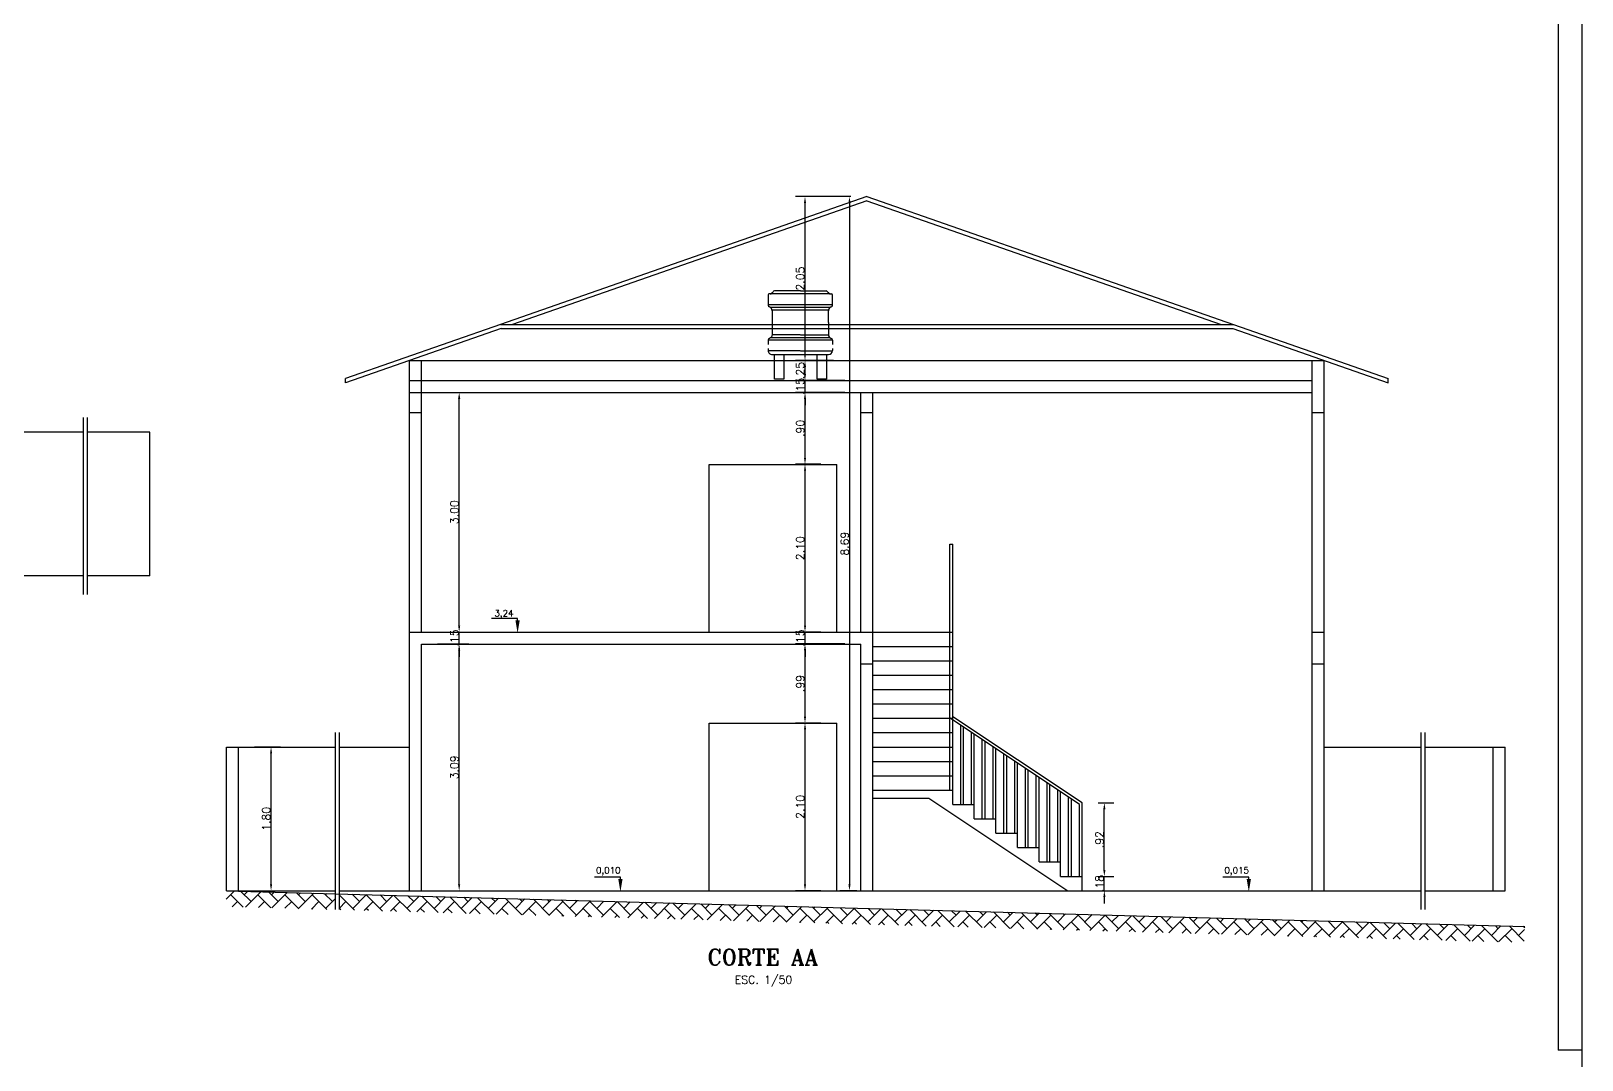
# Model space of a CAD drawing. Extents: x 3.3 to 78.4, y -0.4 to 40.7.
# Drawn here: x 59.02 to 78.44, y 14.42 to 27.31 of the extents above; entities that cross this region are included whole.
import ezdxf
from ezdxf.enums import TextEntityAlignment as Align

# ---------------------------------------------------------------- set-up
doc = ezdxf.new("R2010")
doc.units = 0
doc.header["$MEASUREMENT"] = 0
doc.layers.get('DEFPOINTS').update_dxf_attribs({"linetype": 'CONTINUOUS'})
for name, color, linetype in [('1', 1, 'CONTINUOUS'), ('2', 2, 'CONTINUOUS'), ('3', 3, 'CONTINUOUS'), ('ALVENARIA', 7, 'CONTINUOUS'), ('COTAS', 1, 'CONTINUOUS'), ('TXT', 2, 'CONTINUOUS')]:
    doc.layers.add(name, color=color, linetype=linetype)
doc.styles.add('ROMANS', font='romans', dxfattribs={"height": 0.1})
doc.styles.add('T20', font='romans.shx', dxfattribs={"height": 0.1})
doc.dimstyles.get("Standard").update_dxf_attribs({"dimscale": 0, "dimtxt": 0.12, "dimasz": 0.1, "dimexe": 0.1, "dimexo": 0.15, "dimgap": 0.15, "dimtad": 1, "dimzin": 5, "dimdsep": 46, "dimtxsty": 'Standard', "dimcen": 0.1, "dimclrd": 1, "dimclre": 1, "dimclrt": 3, "dimadec": 0, "dimazin": 0, "dimtfac": 1, "dimtmove": 2, "dimatfit": 3, "dimfxl": 1, "dimtolj": 1, "dimtzin": 0, "dimarcsym": 0})
pattern_1 = [(45, (-34.70327, -216.0039), (1e-17, 0.16970563), [0.36, -0.12]), (135, (-34.61841, -215.91905), (1e-17, 0.16970563), [0.36, -0.12])]

# ---------------------------------------------------------------- blocks, each defined once
blk = doc.blocks.new('*D125')
at = {"layer": 'COTAS', "color": 1, "lineweight": -2, "transparency": 16777216}
for p, q in [((61.817, 18.344), (62.145, 18.344)), ((62.025, 16.624), (62.025, 18.264)), ((61.817, 16.544), (62.145, 16.544))]:
    blk.add_line(p, q, dxfattribs=at)
at = {"layer": 'COTAS', "color": 1, "transparency": 16777216}
for points in [[(62.012, 18.264), (62.038, 18.264), (62.025, 18.344)], [(62.012, 16.624), (62.038, 16.624), (62.025, 16.544)]]:
    blk.add_solid(points, dxfattribs=at)
at = {"layer": 'DEFPOINTS', "color": 0, "transparency": 16777216}
for p in [(61.617, 18.344), (62.025, 18.344), (61.617, 16.544)]:
    blk.add_point(p, dxfattribs=at)
at = {"layer": 'COTAS', "color": 3, "transparency": 16777216, "insert": (61.965, 17.444), "char_height": 0.1, "attachment_point": 5, "rotation": 90, "style": 'ROMANS'}
blk.add_mtext('\\A1;1.80', dxfattribs=at)
blk = doc.blocks.new('*D126')
at = {"layer": 'COTAS', "color": 1, "lineweight": -2, "transparency": 16777216}
for p, q in [((68.909, 18.644), (68.589, 18.644)), ((68.709, 16.624), (68.709, 18.564)), ((68.909, 16.544), (68.589, 16.544))]:
    blk.add_line(p, q, dxfattribs=at)
at = {"layer": 'COTAS', "color": 1, "transparency": 16777216}
for points in [[(68.696, 18.564), (68.722, 18.564), (68.709, 18.644)], [(68.696, 16.624), (68.722, 16.624), (68.709, 16.544)]]:
    blk.add_solid(points, dxfattribs=at)
at = {"layer": 'DEFPOINTS', "color": 0, "transparency": 16777216}
for p in [(68.709, 18.644), (69.109, 18.644), (69.109, 16.544)]:
    blk.add_point(p, dxfattribs=at)
at = {"layer": 'COTAS', "color": 3, "transparency": 16777216, "insert": (68.649, 17.594), "char_height": 0.1, "attachment_point": 5, "rotation": 90, "style": 'ROMANS'}
blk.add_mtext('\\A1;2.10', dxfattribs=at)
blk = doc.blocks.new('*D127')
at = {"layer": 'COTAS', "color": 1, "lineweight": -2, "transparency": 16777216}
for p, q in [((69.209, 19.634), (68.589, 19.634)), ((68.709, 18.724), (68.709, 19.554)), ((68.909, 18.644), (68.589, 18.644))]:
    blk.add_line(p, q, dxfattribs=at)
at = {"layer": 'COTAS', "color": 1, "transparency": 16777216}
for points in [[(68.696, 19.554), (68.722, 19.554), (68.709, 19.634)], [(68.696, 18.724), (68.722, 18.724), (68.709, 18.644)]]:
    blk.add_solid(points, dxfattribs=at)
at = {"layer": 'DEFPOINTS', "color": 0, "transparency": 16777216}
for p in [(68.709, 19.634), (69.409, 19.634), (69.109, 18.644)]:
    blk.add_point(p, dxfattribs=at)
at = {"layer": 'COTAS', "color": 3, "transparency": 16777216, "insert": (68.649, 19.139), "char_height": 0.1, "attachment_point": 5, "rotation": 90, "style": 'ROMANS'}
blk.add_mtext('\\A1;.99', dxfattribs=at)
blk = doc.blocks.new('*D128')
at = {"layer": 'COTAS', "color": 1, "lineweight": -2, "transparency": 16777216}
for p, q in [((68.709, 19.864), (68.709, 19.944)), ((68.909, 19.784), (68.589, 19.784)), ((69.209, 19.634), (68.589, 19.634)), ((68.709, 19.634), (68.709, 19.784)), ((68.709, 19.554), (68.709, 19.474))]:
    blk.add_line(p, q, dxfattribs=at)
at = {"layer": 'COTAS', "color": 1, "transparency": 16777216}
for points in [[(68.696, 19.864), (68.722, 19.864), (68.709, 19.784)], [(68.696, 19.554), (68.722, 19.554), (68.709, 19.634)]]:
    blk.add_solid(points, dxfattribs=at)
at = {"layer": 'DEFPOINTS', "color": 0, "transparency": 16777216}
for p in [(68.709, 19.784), (69.109, 19.784), (69.409, 19.634)]:
    blk.add_point(p, dxfattribs=at)
at = {"layer": 'COTAS', "color": 3, "transparency": 16777216, "insert": (68.649, 19.709), "char_height": 0.1, "attachment_point": 5, "rotation": 90, "style": 'ROMANS'}
blk.add_mtext('\\A1;.15', dxfattribs=at)
blk = doc.blocks.new('*D129')
at = {"layer": 'COTAS', "color": 1, "lineweight": -2, "transparency": 16777216}
for p, q in [((68.909, 21.884), (68.589, 21.884)), ((68.709, 19.864), (68.709, 21.804)), ((68.909, 19.784), (68.589, 19.784))]:
    blk.add_line(p, q, dxfattribs=at)
at = {"layer": 'COTAS', "color": 1, "transparency": 16777216}
for points in [[(68.696, 21.804), (68.722, 21.804), (68.709, 21.884)], [(68.696, 19.864), (68.722, 19.864), (68.709, 19.784)]]:
    blk.add_solid(points, dxfattribs=at)
at = {"layer": 'DEFPOINTS', "color": 0, "transparency": 16777216}
for p in [(68.709, 21.884), (69.109, 21.884), (69.109, 19.784)]:
    blk.add_point(p, dxfattribs=at)
at = {"layer": 'COTAS', "color": 3, "transparency": 16777216, "insert": (68.649, 20.834), "char_height": 0.1, "attachment_point": 5, "rotation": 90, "style": 'ROMANS'}
blk.add_mtext('\\A1;2.10', dxfattribs=at)
blk = doc.blocks.new('*D130')
at = {"layer": 'COTAS', "color": 1, "lineweight": -2, "transparency": 16777216}
for p, q in [((69.209, 22.784), (68.589, 22.784)), ((68.709, 21.964), (68.709, 22.704)), ((68.909, 21.884), (68.589, 21.884))]:
    blk.add_line(p, q, dxfattribs=at)
at = {"layer": 'COTAS', "color": 1, "transparency": 16777216}
for points in [[(68.696, 22.704), (68.722, 22.704), (68.709, 22.784)], [(68.696, 21.964), (68.722, 21.964), (68.709, 21.884)]]:
    blk.add_solid(points, dxfattribs=at)
at = {"layer": 'DEFPOINTS', "color": 0, "transparency": 16777216}
for p in [(68.709, 22.784), (69.409, 22.784), (69.109, 21.884)]:
    blk.add_point(p, dxfattribs=at)
at = {"layer": 'COTAS', "color": 3, "transparency": 16777216, "insert": (68.649, 22.334), "char_height": 0.1, "attachment_point": 5, "rotation": 90, "style": 'ROMANS'}
blk.add_mtext('\\A1;.90', dxfattribs=at)
blk = doc.blocks.new('*D131')
at = {"layer": 'COTAS', "color": 1, "lineweight": -2, "transparency": 16777216}
for p, q in [((69.209, 22.934), (68.589, 22.934)), ((68.709, 23.014), (68.709, 23.094)), ((68.709, 22.784), (68.709, 22.934)), ((69.209, 22.784), (68.589, 22.784)), ((68.709, 22.704), (68.709, 22.624))]:
    blk.add_line(p, q, dxfattribs=at)
at = {"layer": 'COTAS', "color": 1, "transparency": 16777216}
for points in [[(68.696, 23.014), (68.722, 23.014), (68.709, 22.934)], [(68.696, 22.704), (68.722, 22.704), (68.709, 22.784)]]:
    blk.add_solid(points, dxfattribs=at)
at = {"layer": 'DEFPOINTS', "color": 0, "transparency": 16777216}
for p in [(68.709, 22.934), (69.409, 22.934), (69.409, 22.784)]:
    blk.add_point(p, dxfattribs=at)
at = {"layer": 'COTAS', "color": 3, "transparency": 16777216, "insert": (68.649, 22.859), "char_height": 0.1, "attachment_point": 5, "rotation": 90, "style": 'ROMANS'}
blk.add_mtext('\\A1;.15', dxfattribs=at)
blk = doc.blocks.new('*D132')
at = {"layer": 'COTAS', "color": 1, "lineweight": -2, "transparency": 16777216}
for p, q in [((69.281, 25.237), (69.146, 25.237)), ((69.266, 25.157), (69.266, 16.624)), ((69.359, 16.544), (69.146, 16.544))]:
    blk.add_line(p, q, dxfattribs=at)
at = {"layer": 'COTAS', "color": 1, "transparency": 16777216}
for points in [[(69.252, 25.157), (69.279, 25.157), (69.266, 25.237)], [(69.252, 16.624), (69.279, 16.624), (69.266, 16.544)]]:
    blk.add_solid(points, dxfattribs=at)
at = {"layer": 'DEFPOINTS', "color": 0, "transparency": 16777216}
for p in [(69.481, 25.237), (69.266, 16.544), (69.559, 16.544)]:
    blk.add_point(p, dxfattribs=at)
at = {"layer": 'COTAS', "color": 3, "transparency": 16777216, "insert": (69.206, 20.89), "char_height": 0.1, "attachment_point": 5, "rotation": 90, "style": 'ROMANS'}
blk.add_mtext('\\A1;8.69', dxfattribs=at)
blk = doc.blocks.new('*D133')
at = {"layer": 'COTAS', "color": 1, "lineweight": -2, "transparency": 16777216}
for p, q in [((72.379, 16.724), (72.576, 16.724)), ((72.456, 16.804), (72.456, 16.884)), ((72.456, 16.544), (72.456, 16.724)), ((72.379, 16.544), (72.576, 16.544)), ((72.456, 16.464), (72.456, 16.384))]:
    blk.add_line(p, q, dxfattribs=at)
at = {"layer": 'COTAS', "color": 1, "transparency": 16777216}
for points in [[(72.443, 16.804), (72.47, 16.804), (72.456, 16.724)], [(72.443, 16.464), (72.47, 16.464), (72.456, 16.544)]]:
    blk.add_solid(points, dxfattribs=at)
at = {"layer": 'DEFPOINTS', "color": 0, "transparency": 16777216}
for p in [(72.179, 16.724), (72.456, 16.724), (72.179, 16.544)]:
    blk.add_point(p, dxfattribs=at)
at = {"layer": 'COTAS', "color": 3, "transparency": 16777216, "insert": (72.396, 16.634), "char_height": 0.1, "attachment_point": 5, "rotation": 90, "style": 'ROMANS'}
blk.add_mtext('\\A1;.18', dxfattribs=at)
blk = doc.blocks.new('*D134')
at = {"layer": 'COTAS', "color": 1, "lineweight": -2, "transparency": 16777216}
for p, q in [((72.379, 17.644), (72.576, 17.644)), ((72.456, 16.804), (72.456, 17.564)), ((72.379, 16.724), (72.576, 16.724))]:
    blk.add_line(p, q, dxfattribs=at)
at = {"layer": 'COTAS', "color": 1, "transparency": 16777216}
for points in [[(72.443, 17.564), (72.47, 17.564), (72.456, 17.644)], [(72.443, 16.804), (72.47, 16.804), (72.456, 16.724)]]:
    blk.add_solid(points, dxfattribs=at)
at = {"layer": 'DEFPOINTS', "color": 0, "transparency": 16777216}
for p in [(72.179, 17.644), (72.456, 17.644), (72.179, 16.724)]:
    blk.add_point(p, dxfattribs=at)
at = {"layer": 'COTAS', "color": 3, "transparency": 16777216, "insert": (72.396, 17.184), "char_height": 0.1, "attachment_point": 5, "rotation": 90, "style": 'ROMANS'}
blk.add_mtext('\\A1;.92', dxfattribs=at)
blk = doc.blocks.new('*D136')
at = {"layer": 'COTAS', "color": 1, "lineweight": -2, "transparency": 16777216}
for p, q in [((64.109, 19.634), (64.5, 19.634)), ((64.38, 16.624), (64.38, 19.554)), ((64.109, 16.544), (64.5, 16.544))]:
    blk.add_line(p, q, dxfattribs=at)
at = {"layer": 'COTAS', "color": 1, "transparency": 16777216}
for points in [[(64.366, 19.554), (64.393, 19.554), (64.38, 19.634)], [(64.366, 16.624), (64.393, 16.624), (64.38, 16.544)]]:
    blk.add_solid(points, dxfattribs=at)
at = {"layer": 'DEFPOINTS', "color": 0, "transparency": 16777216}
for p in [(63.909, 19.634), (64.38, 19.634), (63.909, 16.544)]:
    blk.add_point(p, dxfattribs=at)
at = {"layer": 'COTAS', "color": 3, "transparency": 16777216, "insert": (64.32, 18.089), "char_height": 0.1, "attachment_point": 5, "rotation": 90, "style": 'ROMANS'}
blk.add_mtext('\\A1;3.09', dxfattribs=at)
blk = doc.blocks.new('*D137')
at = {"layer": 'COTAS', "color": 1, "lineweight": -2, "transparency": 16777216}
for p, q in [((64.38, 19.864), (64.38, 19.944)), ((64.109, 19.784), (64.5, 19.784)), ((64.109, 19.634), (64.5, 19.634)), ((64.38, 19.634), (64.38, 19.784)), ((64.38, 19.554), (64.38, 19.474))]:
    blk.add_line(p, q, dxfattribs=at)
at = {"layer": 'COTAS', "color": 1, "transparency": 16777216}
for points in [[(64.366, 19.864), (64.393, 19.864), (64.38, 19.784)], [(64.366, 19.554), (64.393, 19.554), (64.38, 19.634)]]:
    blk.add_solid(points, dxfattribs=at)
at = {"layer": 'DEFPOINTS', "color": 0, "transparency": 16777216}
for p in [(63.909, 19.784), (63.909, 19.634), (64.38, 19.784)]:
    blk.add_point(p, dxfattribs=at)
at = {"layer": 'COTAS', "color": 3, "transparency": 16777216, "insert": (64.32, 19.709), "char_height": 0.1, "attachment_point": 5, "rotation": 90, "style": 'ROMANS'}
blk.add_mtext('\\A1;.15', dxfattribs=at)
blk = doc.blocks.new('*D138')
at = {"layer": 'COTAS', "color": 1, "lineweight": -2, "transparency": 16777216}
for p, q in [((64.109, 22.784), (64.5, 22.784)), ((64.38, 19.864), (64.38, 22.704)), ((64.109, 19.784), (64.5, 19.784))]:
    blk.add_line(p, q, dxfattribs=at)
at = {"layer": 'COTAS', "color": 1, "transparency": 16777216}
for points in [[(64.366, 22.704), (64.393, 22.704), (64.38, 22.784)], [(64.366, 19.864), (64.393, 19.864), (64.38, 19.784)]]:
    blk.add_solid(points, dxfattribs=at)
at = {"layer": 'DEFPOINTS', "color": 0, "transparency": 16777216}
for p in [(63.909, 22.784), (64.38, 22.784), (63.909, 19.784)]:
    blk.add_point(p, dxfattribs=at)
at = {"layer": 'COTAS', "color": 3, "transparency": 16777216, "insert": (64.32, 21.284), "char_height": 0.1, "attachment_point": 5, "rotation": 90, "style": 'ROMANS'}
blk.add_mtext('\\A1;3.00', dxfattribs=at)
blk = doc.blocks.new('*D140')
at = {"layer": 'COTAS', "color": 1, "lineweight": -2, "transparency": 16777216}
for p, q in [((69.066, 23.184), (68.589, 23.184)), ((69.066, 22.934), (68.589, 22.934)), ((68.709, 23.014), (68.709, 23.104))]:
    blk.add_line(p, q, dxfattribs=at)
at = {"layer": 'COTAS', "color": 1, "transparency": 16777216}
for points in [[(68.696, 23.104), (68.722, 23.104), (68.709, 23.184)], [(68.696, 23.014), (68.722, 23.014), (68.709, 22.934)]]:
    blk.add_solid(points, dxfattribs=at)
at = {"layer": 'DEFPOINTS', "color": 0, "transparency": 16777216}
for p in [(68.709, 23.184), (69.266, 23.184), (69.266, 22.934)]:
    blk.add_point(p, dxfattribs=at)
at = {"layer": 'COTAS', "color": 3, "transparency": 16777216, "insert": (68.649, 23.059), "char_height": 0.1, "attachment_point": 5, "rotation": 90, "style": 'ROMANS'}
blk.add_mtext('\\A1;.25', dxfattribs=at)
blk = doc.blocks.new('*D141')
at = {"layer": 'COTAS', "color": 1, "lineweight": -2, "transparency": 16777216}
for p, q in [((69.284, 25.237), (68.589, 25.237)), ((68.709, 23.264), (68.709, 25.157)), ((69.066, 23.184), (68.589, 23.184))]:
    blk.add_line(p, q, dxfattribs=at)
at = {"layer": 'COTAS', "color": 1, "transparency": 16777216}
for points in [[(68.696, 25.157), (68.722, 25.157), (68.709, 25.237)], [(68.696, 23.264), (68.722, 23.264), (68.709, 23.184)]]:
    blk.add_solid(points, dxfattribs=at)
at = {"layer": 'DEFPOINTS', "color": 0, "transparency": 16777216}
for p in [(68.709, 25.237), (69.484, 25.237), (69.266, 23.184)]:
    blk.add_point(p, dxfattribs=at)
at = {"layer": 'COTAS', "color": 3, "transparency": 16777216, "insert": (68.649, 24.21), "char_height": 0.1, "attachment_point": 5, "rotation": 90, "style": 'ROMANS'}
blk.add_mtext('\\A1;2.05', dxfattribs=at)

msp = doc.modelspace()

# ---------------------------------------------------------------- hatches: boundary and pattern name
at = {"layer": '1'}
h = msp.add_hatch(dxfattribs=at)
h.set_pattern_fill('AR-HBONE', color=256, scale=0.03, style=0)
h.set_pattern_definition(pattern_1)
h.paths.add_polyline_path([(62.8274, 16.5061), (61.467, 16.5437), (61.4615, 16.3437), (62.8274, 16.306)])
h = msp.add_hatch(dxfattribs=at)
h.set_pattern_fill('AR-HBONE', color=256, scale=0.03, style=0)
h.set_pattern_definition(pattern_1)
h.paths.add_polyline_path([(77.7185, 16.0945), (62.8774, 16.5047), (62.8774, 16.3046), (77.713, 15.8946)])

# ---------------------------------------------------------------- linework, layer by layer
for p, q in [((69.4836, 25.2366), (64.8951, 23.6337)), ((69.4836, 25.1837), (65.0467, 23.6337)), ((69.4836, 25.2366), (74.0721, 23.6337)), ((69.4836, 25.1837), (73.9204, 23.6337)), ((63.9086, 23.1837), (75.0586, 23.1837)), ((59.6729, 22.4695), (59.6729, 20.2523)), ((59.7229, 22.4695), (59.7229, 20.2523)), ((70.5236, 20.8837), (70.5586, 20.8837)), ((70.5236, 17.8037), (70.5236, 20.8837)), ((70.5586, 19.7837), (70.5586, 20.8837)), ((72.1436, 17.6249), (70.5255, 18.7037)), ((72.1786, 17.6437), (70.5586, 18.7237)), ((62.8274, 18.5252), (62.8274, 16.308)), ((62.8774, 18.5252), (62.8774, 16.308)), ((70.6586, 17.6237), (70.6586, 18.6149)), ((70.6936, 17.6237), (70.6936, 18.5916)), ((70.7936, 17.6237), (70.7936, 18.5249)), ((70.8286, 17.6237), (70.8286, 18.5016)), ((76.419, 18.5252), (76.419, 16.308)), ((76.469, 18.5252), (76.469, 16.308)), ((61.617, 18.3437), (62.8274, 18.3437)), ((62.8774, 18.3437), (63.7586, 18.3437)), ((70.9286, 17.4437), (70.9286, 18.4349)), ((70.9636, 17.4437), (70.9636, 18.4116)), ((71.0636, 17.4437), (71.0636, 18.3449)), ((71.0986, 17.4437), (71.0986, 18.3216)), ((71.1986, 17.2637), (71.1986, 18.2549)), ((75.2086, 18.3437), (76.419, 18.3437)), ((76.469, 18.3437), (77.3219, 18.3437)), ((71.2336, 17.2637), (71.2336, 18.2316)), ((71.3336, 17.2637), (71.3336, 18.1649)), ((71.3686, 17.2637), (71.3686, 18.1416)), ((71.4686, 17.0837), (71.4686, 18.0749)), ((71.5036, 17.0837), (71.5036, 18.0516)), ((71.6036, 17.0837), (71.6036, 17.9849)), ((71.6386, 17.0837), (71.6386, 17.9616)), ((71.7386, 16.9037), (71.7386, 17.8949)), ((71.7736, 16.9037), (71.7736, 17.8716)), ((71.8736, 16.9037), (71.8736, 17.8049)), ((71.9086, 16.9037), (71.9086, 17.7816)), ((72.0086, 16.7237), (72.0086, 17.7149)), ((72.0436, 16.7237), (72.0436, 17.6916)), ((72.1436, 16.7237), (72.1436, 17.6249)), ((72.1786, 16.7237), (72.1786, 17.6437)), ((61.467, 16.5437), (77.7185, 16.0945))]:
    msp.add_line(p, q, dxfattribs=at)
at = {"layer": '1', "linetype": 'Continuous'}
for p, q in [((68.248, 24.0081), (68.248, 23.8788)), ((69.0527, 23.8815), (68.2482, 23.8815)), ((68.2694, 24.0181), (68.258, 24.0181)), ((68.2715, 24.0181), (68.2695, 24.0181)), ((69.023, 24.0193), (68.2777, 24.0193)), ((68.6529, 24.0581), (68.328, 24.0581)), ((68.6527, 24.0581), (68.9727, 24.0581)), ((69.0277, 24.0181), (69.0297, 24.0181)), ((69.0314, 24.0181), (69.0427, 24.0181)), ((69.0527, 23.8788), (69.0527, 24.0081)), ((69.023, 23.8487), (68.2777, 23.8487)), ((69.0031, 23.8145), (68.298, 23.8145)), ((68.298, 23.8081), (68.298, 23.7581)), ((68.298, 23.8081), (68.298, 23.8081)), ((68.298, 23.7581), (68.298, 23.6581)), ((69.0027, 23.8081), (69.0027, 23.8081)), ((69.0027, 23.7581), (69.0027, 23.8081)), ((69.0027, 23.6581), (69.0027, 23.7581)), ((68.298, 23.509), (68.298, 23.509)), ((68.648, 23.5068), (68.298, 23.5068)), ((68.6527, 23.5068), (69.0027, 23.5068)), ((69.0027, 23.659), (69.0027, 23.559)), ((69.0027, 23.559), (69.0027, 23.509)), ((69.0027, 23.509), (69.0027, 23.509)), ((69.0527, 23.4398), (68.2482, 23.4398)), ((68.648, 23.3056), (68.2482, 23.3056)), ((69.023, 23.4688), (68.2777, 23.4688)), ((68.6527, 23.3056), (69.0526, 23.3056)), ((69.0527, 23.4383), (69.0527, 23.3837)), ((69.0527, 23.3337), (69.0527, 23.309)), ((68.6527, 23.259), (69.0027, 23.259))]:
    msp.add_line(p, q, dxfattribs=at)
for points in [[(68.298, 23.659), (68.298, 23.559), (68.298, 23.509, -0.3178372), (68.2647, 23.4618, 0.3178372), (68.248, 23.4383), (68.248, 23.3837)], [(68.248, 23.3337), (68.248, 23.309, 0.4142136), (68.298, 23.259), (68.6533, 23.259)]]:
    msp.add_lwpolyline(points, format="xyb", dxfattribs=at)
for points in [[(68.3254, 22.9513), (68.3254, 23.2579), (68.4439, 23.2579), (68.4439, 22.9513)], [(68.8612, 22.9513), (68.8612, 23.2579), (68.9798, 23.2579), (68.9798, 22.9513)]]:
    msp.add_lwpolyline(points, close=True, dxfattribs=at)
for centre, radius, start, end in [((68.258, 24.0081), 0.01, 90, 180), ((68.2715, 24.0581), 0.04, 270, 340.52878), ((68.328, 24.0381), 0.02, 90, 160.52878), ((68.9727, 24.0381), 0.02, 19.47122, 90), ((69.0293, 24.0581), 0.04, 199.47122, 270), ((69.0427, 24.0081), 0.01, 0, 90), ((68.273, 23.8788), 0.025, 180, 250.52878), ((68.248, 23.8081), 0.05, 0, 70.52878), ((69.0527, 23.8081), 0.05, 109.47122, 180), ((69.0277, 23.8788), 0.025, 289.47122, 0), ((69.0527, 23.509), 0.05, 180, 250.52878), ((69.0027, 23.309), 0.05, 270, 0), ((69.0277, 23.4383), 0.025, 0, 70.52878)]:
    msp.add_arc(centre, radius, start, end, dxfattribs=at)
at = {"layer": '2'}
for p, q in [((67.5086, 21.8837), (69.1086, 21.8837)), ((67.5086, 19.7837), (67.5086, 21.8837)), ((69.1086, 19.7837), (69.1086, 21.8837)), ((69.5586, 19.7837), (70.5586, 19.7837)), ((70.5586, 17.8037), (70.5586, 19.7837)), ((69.5586, 19.6037), (70.5586, 19.6037)), ((69.5586, 19.4237), (70.5586, 19.4237)), ((69.5586, 19.2437), (70.5586, 19.2437)), ((69.5586, 19.0637), (70.5586, 19.0637)), ((69.5586, 18.8837), (70.5586, 18.8837)), ((67.5086, 16.5437), (67.5086, 18.6437)), ((67.5086, 18.6437), (69.1086, 18.6437)), ((69.1086, 16.5437), (69.1086, 18.6437)), ((69.5586, 18.7037), (70.5586, 18.7037)), ((69.5586, 18.5237), (70.5586, 18.5237)), ((69.5586, 18.3437), (70.5586, 18.3437)), ((69.5586, 18.1637), (70.5586, 18.1637)), ((69.5586, 17.9837), (70.5586, 17.9837))]:
    msp.add_line(p, q, dxfattribs=at)
at = {"layer": '3'}
for p, q in [((64.8951, 23.6337), (62.9586, 22.9572)), ((64.9036, 23.5837), (62.9586, 22.9042)), ((64.8951, 23.6337), (74.0721, 23.6337)), ((64.9036, 23.5837), (74.0636, 23.5837)), ((74.0636, 23.5837), (76.0086, 22.9042)), ((74.0721, 23.6337), (76.0086, 22.9572)), ((62.9586, 22.9042), (62.9586, 22.9572)), ((76.0086, 22.9042), (76.0086, 22.9572))]:
    msp.add_line(p, q, dxfattribs=at)
at = {"layer": 'ALVENARIA'}
for p, q in [((78.1353, 39.8976), (78.1353, 14.549)), ((63.7586, 16.5437), (63.7586, 23.1837)), ((63.7586, 23.1837), (63.9086, 23.1837)), ((63.9086, 19.7837), (63.9086, 23.1837)), ((75.0586, 16.5437), (75.0586, 23.1837)), ((75.0586, 23.1837), (75.2086, 23.1837)), ((75.2086, 16.5437), (75.2086, 23.1837)), ((63.7586, 22.9337), (75.0586, 22.9337)), ((63.7586, 22.7837), (75.0586, 22.7837)), ((69.4086, 19.7837), (69.4086, 22.7837)), ((69.5586, 19.6037), (69.5586, 22.7837)), ((63.7586, 22.5337), (63.9086, 22.5337)), ((69.4086, 22.5337), (69.5586, 22.5337)), ((75.0586, 22.5337), (75.2086, 22.5337)), ((59.6729, 22.288), (57.8343, 22.288)), ((60.359, 22.288), (59.7229, 22.288)), ((60.509, 22.288), (60.359, 22.288)), ((60.509, 20.488), (60.509, 22.288)), ((59.6729, 20.488), (40.6479, 20.488)), ((60.509, 20.488), (59.7229, 20.488)), ((63.7586, 19.7837), (69.5586, 19.7837)), ((63.9086, 19.6337), (69.4086, 19.6337)), ((63.9086, 16.5437), (63.9086, 19.6337)), ((69.4086, 16.5437), (69.4086, 19.6337)), ((75.0586, 19.7837), (75.2086, 19.7837)), ((69.5586, 16.5437), (69.5586, 19.6037)), ((69.4086, 19.3837), (69.5586, 19.3837)), ((75.0586, 19.3837), (75.2086, 19.3837)), ((61.467, 16.5437), (61.467, 18.3437)), ((61.467, 18.3437), (61.617, 18.3437)), ((61.617, 16.5437), (61.617, 18.3437)), ((77.3219, 16.5437), (77.3219, 18.3437)), ((77.3219, 18.3437), (77.4719, 18.3437)), ((77.4719, 16.5437), (77.4719, 18.3437)), ((69.5586, 17.8037), (70.5586, 17.8037)), ((69.5586, 17.7037), (70.2583, 17.7037)), ((70.2583, 17.7037), (71.9983, 16.5437)), ((70.5586, 17.6237), (70.5586, 17.8037)), ((70.5586, 17.6237), (70.8286, 17.6237)), ((70.8286, 17.4437), (70.8286, 17.6237)), ((70.8286, 17.4437), (71.0986, 17.4437)), ((71.0986, 17.2637), (71.0986, 17.4437)), ((71.0986, 17.2637), (71.3686, 17.2637)), ((71.3686, 17.0837), (71.3686, 17.2637)), ((71.3686, 17.0837), (71.6386, 17.0837)), ((71.6386, 16.9037), (71.6386, 17.0837)), ((71.6386, 16.9037), (71.9086, 16.9037)), ((71.9086, 16.7237), (71.9086, 16.9037)), ((71.9086, 16.7237), (72.1786, 16.7237)), ((72.1786, 16.5437), (72.1786, 16.7237)), ((61.467, 16.5437), (62.8274, 16.5437)), ((62.8774, 16.5437), (76.419, 16.5437)), ((76.469, 16.5437), (77.4719, 16.5437)), ((78.4353, 14.549), (78.1353, 14.549))]:
    msp.add_line(p, q, dxfattribs=at)
at = {"layer": 'COTAS'}
msp.add_line((78.4353, 40.1976), (78.4353, -0.351), dxfattribs=at)
at = {"layer": 'COTAS', "color": 1}
for p, q in [((65.1107, 19.9518), (64.7859, 19.9518)), ((65.1107, 19.8506), (65.1107, 19.9518)), ((66.3982, 16.7118), (66.0734, 16.7118)), ((66.3982, 16.6106), (66.3982, 16.7118)), ((74.2645, 16.7118), (73.9397, 16.7118)), ((74.2645, 16.6106), (74.2645, 16.7118))]:
    msp.add_line(p, q, dxfattribs=at)
for points in [[(65.1374, 19.9299), (65.084, 19.9299), (65.1107, 19.7699)], [(66.4249, 16.6899), (66.3716, 16.6899), (66.3982, 16.5299)], [(74.2912, 16.6899), (74.2379, 16.6899), (74.2645, 16.5299)]]:
    msp.add_solid(points, dxfattribs=at)

# ---------------------------------------------------------------- texts
at = {"layer": 'ALVENARIA', "color": 3, "insert": (67.4868, 15.8124), "char_height": 0.2, "attachment_point": 1, "style": 'T20'}
msp.add_mtext('\\Fromant.shx;\\C5;CORTE AA\\P\\H0.1;\\C2;     ESC. 1/50', dxfattribs=at)
at = {"layer": 'TXT', "style": 'ROMANS'}
for s, p in [('3,24', (64.9406, 20.0068)), ('0,010', (66.2466, 16.7875)), ('0,015', (74.1129, 16.7875))]:
    msp.add_text(s, height=0.08, dxfattribs=at).set_placement(p, align=Align.MIDDLE)

# ---------------------------------------------------------------- dimensions: what is measured, and where the dimension line sits
at = {"layer": 'COTAS'}
for base, p1, p2, picture, middle in [((68.7092, 25.2366), (69.2657, 23.1837), (69.4836, 25.2366), '*D141', (68.6492, 24.2102)), ((69.2657, 16.5437), (69.4814, 25.2366), (69.5586, 16.5437), '*D132', (69.2057, 20.8902)), ((68.7092, 23.1837), (69.2657, 22.9337), (69.2657, 23.1837), '*D140', (68.6492, 23.0587)), ((68.7092, 22.9337), (69.4086, 22.7837), (69.4086, 22.9337), '*D131', (68.6492, 22.8587)), ((64.3795, 22.7837), (63.9086, 19.7837), (63.9086, 22.7837), '*D138', (64.3195, 21.2837)), ((68.7092, 22.7837), (69.1086, 21.8837), (69.4086, 22.7837), '*D130', (68.6492, 22.3337)), ((68.7092, 21.8837), (69.1086, 19.7837), (69.1086, 21.8837), '*D129', (68.6492, 20.8337)), ((64.3795, 19.7837), (63.9086, 19.6337), (63.9086, 19.7837), '*D137', (64.3195, 19.7087)), ((68.7092, 19.7837), (69.4086, 19.6337), (69.1086, 19.7837), '*D128', (68.6492, 19.7087)), ((64.3795, 19.6337), (63.9086, 16.5437), (63.9086, 19.6337), '*D136', (64.3195, 18.0887)), ((68.7092, 19.6337), (69.1086, 18.6437), (69.4086, 19.6337), '*D127', (68.6492, 19.1387)), ((68.7092, 18.6437), (69.1086, 16.5437), (69.1086, 18.6437), '*D126', (68.6492, 17.5937)), ((62.0251, 18.3437), (61.617, 16.5437), (61.617, 18.3437), '*D125', (61.9651, 17.4437)), ((72.4563, 17.6437), (72.1786, 16.7237), (72.1786, 17.6437), '*D134', (72.3963, 17.1837)), ((72.4563, 16.7237), (72.1786, 16.5437), (72.1786, 16.7237), '*D133', (72.3963, 16.6337))]:
    dim = msp.add_linear_dim(base=base, p1=p1, p2=p2, angle=90, dimstyle='Standard', override={"dimscale": 1, "dimasz": 0.08, "dimexe": 0.12, "dimexo": 0.2, "dimgap": 0.01, "dimtxsty": 'ROMANS', "dimcen": 0.09, "dimtfac": 0.5, "dimtix": 1, "dimtzin": 5}, dxfattribs=at)
    dim.commit()
    dim.dimension.update_dxf_attribs({"geometry": picture, "text_midpoint": middle})

doc.saveas('drawing.dxf')
